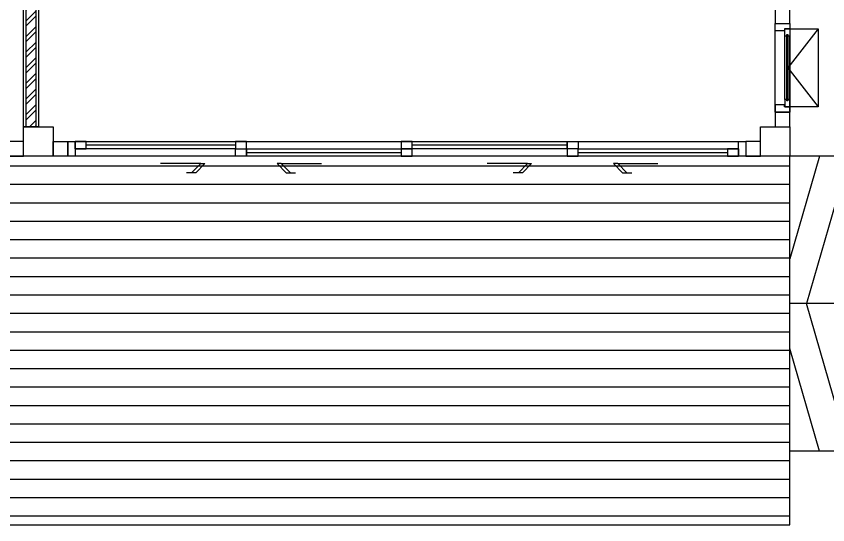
# Model space of a CAD drawing. Header units: inches. Extents: x -1366 to 1207, y -585 to 2554.
# Drawn here: x 738.66 to 744.17, y 1998.09 to 2001.54 of the extents above; entities that cross this region are included whole.
import ezdxf

# ---------------------------------------------------------------- set-up
doc = ezdxf.new("R2010")
doc.units = ezdxf.units.IN
doc.header["$MEASUREMENT"] = 0
for name, color, linetype in [('COLM', 3, 'CONTINUOUS'), ('Floor-2', 9, 'CONTINUOUS'), ('Floor-Wood', 37, 'CONTINUOUS'), ('Ramp-2', 251, 'CONTINUOUS'), ('Stair-1', 6, 'CONTINUOUS'), ('WALL', 7, 'CONTINUOUS'), ('WALL_HATC', 251, 'CONTINUOUS'), ('wind', 7, 'CONTINUOUS')]:
    doc.layers.add(name, color=color, linetype=linetype)

msp = doc.modelspace()

# ---------------------------------------------------------------- hatches: boundary and pattern name
at = {"layer": 'Floor-Wood'}
h = msp.add_hatch(dxfattribs=at)
h.set_pattern_fill('LINE', color=256)
h.set_pattern_definition([(0, (738.36167, 2014.7753), (0, 0.125), [])])
h.paths.add_polyline_path([(732.9117, 1998.0904), (743.9117, 1998.0904), (743.9117, 2000.5904), (732.9117, 2000.5904)])
at = {"layer": 'WALL_HATC'}
h = msp.add_hatch(dxfattribs=at)
h.set_pattern_fill('ANSI32', color=256, scale=0.2, angle=179.9969, style=0)
h.set_pattern_definition([(224.99694, (727.56673, 2025.10127), (0.05303018, -0.05303584), []), (224.99694, (727.53138, 2025.10127), (0.05303018, -0.05303584), [])])
h.paths.add_polyline_path([(738.7967, 2000.7904), (738.7967, 2003.9904), (738.7267, 2003.9904), (738.7267, 2000.7904)])

# ---------------------------------------------------------------- linework, layer by layer
at = {"layer": 'COLM'}
for points in [[(738.9117, 2000.7904), (738.9117, 2000.5904), (738.7117, 2000.5904), (738.7117, 2000.7904)], [(743.9117, 2000.7904), (743.9117, 2000.5904), (743.7117, 2000.5904), (743.7117, 2000.7904)]]:
    msp.add_lwpolyline(points, close=True, dxfattribs=at)
at = {"layer": 'Floor-2'}
msp.add_lwpolyline([(732.9117, 1998.0904), (743.9117, 1998.0904), (743.9117, 2000.5904), (732.9117, 2000.5904)], close=True, dxfattribs=at)
at = {"layer": 'Ramp-2'}
for p, q in [((744.1117, 2000.5904), (743.9117, 1999.894)), ((744.3117, 2000.5904), (744.0245, 1999.5904)), ((746.5394, 1999.5904), (743.9117, 1999.5904)), ((744.3117, 1998.5904), (744.0245, 1999.5904)), ((744.1117, 1998.5904), (743.9117, 1999.2867))]:
    msp.add_line(p, q, dxfattribs=at)
at = {"layer": 'Stair-1'}
for p, q in [((746.5394, 2000.5904), (743.9117, 2000.5904)), ((746.5394, 1998.5904), (743.9117, 1998.5904))]:
    msp.add_line(p, q, dxfattribs=at)
at = {"layer": 'WALL'}
for points in [[(738.8117, 2003.9904), (738.8117, 2000.7904), (738.7117, 2000.7904), (738.7117, 2003.9904)], [(743.9117, 2001.5904), (743.8117, 2001.5904), (743.8117, 2001.4904), (743.9117, 2001.4904)], [(743.9117, 2000.7904), (743.9117, 2000.8904), (743.8117, 2000.8904), (743.8117, 2000.7904)], [(738.7117, 2000.5904), (738.7117, 2000.6904), (738.6117, 2000.6904), (738.6117, 2000.5904)], [(738.9117, 2000.5904), (738.9117, 2000.6904), (739.0117, 2000.6904), (739.0117, 2000.5904)], [(743.7117, 2000.5904), (743.7117, 2000.6904), (743.6117, 2000.6904), (743.6117, 2000.5904)]]:
    msp.add_lwpolyline(points, close=True, dxfattribs=at)
at = {"layer": 'WALL_HATC'}
msp.add_lwpolyline([(738.7967, 2000.7904), (738.7967, 2003.9904), (738.7267, 2003.9904), (738.7267, 2000.7904), (738.7967, 2000.7904)], dxfattribs=at)
at = {"layer": 'wind', "color": 8, "linetype": 'Continuous'}
for p, q in [((743.8767, 2000.9754), (743.8767, 2001.4054)), ((743.9117, 2000.9754), (743.9117, 2001.4054))]:
    msp.add_line(p, q, dxfattribs=at)
at = {"layer": 'wind'}
for p, q in [((740.1492, 2000.6654), (739.1367, 2000.6654)), ((742.3992, 2000.6654), (741.3492, 2000.6654)), ((740.2242, 2000.6154), (741.2742, 2000.6154)), ((742.4742, 2000.6154), (743.4867, 2000.6154))]:
    msp.add_line(p, q, dxfattribs=at)
at = {"layer": 'wind', "color": 8}
for p, q in [((739.9136, 2000.5404), (739.6408, 2000.5404)), ((740.4597, 2000.5404), (740.7325, 2000.5404)), ((742.1306, 2000.5404), (741.8578, 2000.5404)), ((742.7427, 2000.5404), (743.0155, 2000.5404))]:
    msp.add_line(p, q, dxfattribs=at)
at = {"layer": 'wind'}
for points in [[(743.9117, 2001.4904), (743.9117, 2001.4554), (743.8737, 2001.4554), (743.8737, 2001.4404), (743.8117, 2001.4404), (743.8117, 2001.4904)], [(743.9117, 2001.4554), (743.9117, 2001.4054), (743.8767, 2001.4054), (743.8767, 2001.4554)], [(743.9117, 2000.9254), (743.9117, 2000.9754), (743.8767, 2000.9754), (743.8767, 2000.9254)], [(743.9117, 2000.8904), (743.9117, 2000.9254), (743.8737, 2000.9254), (743.8737, 2000.9404), (743.8117, 2000.9404), (743.8117, 2000.8904)], [(739.0617, 2000.5904), (739.0117, 2000.5904), (739.0117, 2000.6904), (739.0617, 2000.6904)], [(739.0617, 2000.6404), (739.1367, 2000.6404), (739.1367, 2000.6904), (739.0617, 2000.6904)], [(740.1492, 2000.6404), (740.2242, 2000.6404), (740.2242, 2000.6904), (740.1492, 2000.6904)], [(740.1492, 2000.6404), (740.2242, 2000.6404), (740.2242, 2000.5904), (740.1492, 2000.5904)], [(741.2742, 2000.6404), (741.3492, 2000.6404), (741.3492, 2000.6904), (741.2742, 2000.6904)], [(741.3492, 2000.6404), (741.2742, 2000.6404), (741.2742, 2000.5904), (741.3492, 2000.5904)], [(742.4742, 2000.6404), (742.3992, 2000.6404), (742.3992, 2000.6904), (742.4742, 2000.6904)], [(742.4742, 2000.6404), (742.3992, 2000.6404), (742.3992, 2000.5904), (742.4742, 2000.5904)], [(743.5617, 2000.6404), (743.4867, 2000.6404), (743.4867, 2000.5904), (743.5617, 2000.5904)], [(743.6117, 2000.5904), (743.5617, 2000.5904), (743.5617, 2000.6904), (743.6117, 2000.6904)]]:
    msp.add_lwpolyline(points, close=True, dxfattribs=at)
at = {"layer": 'wind', "color": 8, "linetype": 'Continuous'}
msp.add_lwpolyline([(743.8117, 2000.8904), (743.8117, 2001.4904), (743.9117, 2001.4904), (743.9117, 2000.8904)], close=True, dxfattribs=at)
at = {"layer": 'wind', "color": 6}
msp.add_lwpolyline([(743.8912, 2001.4154), (743.8972, 2001.4154), (743.8972, 2000.9654), (743.8912, 2000.9654)], close=True, dxfattribs=at)
at = {"layer": 'wind', "color": 251, "linetype": 'Continuous'}
msp.add_lwpolyline([(744.1018, 2001.4554), (743.8972, 2001.1904), (744.1018, 2000.9254)], dxfattribs=at)
at = {"layer": 'wind', "color": 8, "linetype": 'Continuous'}
msp.add_lwpolyline([(743.9117, 2001.4554), (744.1018, 2001.4554), (744.1018, 2000.9254), (743.9117, 2000.9254)], dxfattribs=at)
at = {"layer": 'wind', "color": 8}
for points in [[(743.6117, 2000.5904), (739.0117, 2000.5904), (739.0117, 2000.6904), (743.6117, 2000.6904)], [(739.0617, 2000.6904), (740.1492, 2000.6904), (740.1492, 2000.6404), (739.0617, 2000.6404)], [(740.2242, 2000.6404), (741.2742, 2000.6404), (741.2742, 2000.5904), (740.2242, 2000.5904)], [(742.3992, 2000.6404), (741.3492, 2000.6404), (741.3492, 2000.6904), (742.3992, 2000.6904)], [(743.5617, 2000.5904), (742.4742, 2000.5904), (742.4742, 2000.6404), (743.5617, 2000.6404)]]:
    msp.add_lwpolyline(points, close=True, dxfattribs=at)
for points in [[(739.8517, 2000.4785), (739.9136, 2000.5404), (739.9419, 2000.5404), (739.88, 2000.4785), (739.8517, 2000.4785), (739.8169, 2000.4785)], [(740.5216, 2000.4785), (740.4597, 2000.5404), (740.4314, 2000.5404), (740.4933, 2000.4785), (740.5216, 2000.4785), (740.5564, 2000.4785)], [(742.0688, 2000.4785), (742.1306, 2000.5404), (742.1589, 2000.5404), (742.097, 2000.4785), (742.0688, 2000.4785), (742.0339, 2000.4785)], [(742.8046, 2000.4785), (742.7427, 2000.5404), (742.7144, 2000.5404), (742.7763, 2000.4785), (742.8046, 2000.4785), (742.8394, 2000.4785)]]:
    msp.add_lwpolyline(points, dxfattribs=at)

doc.saveas('drawing.dxf')
